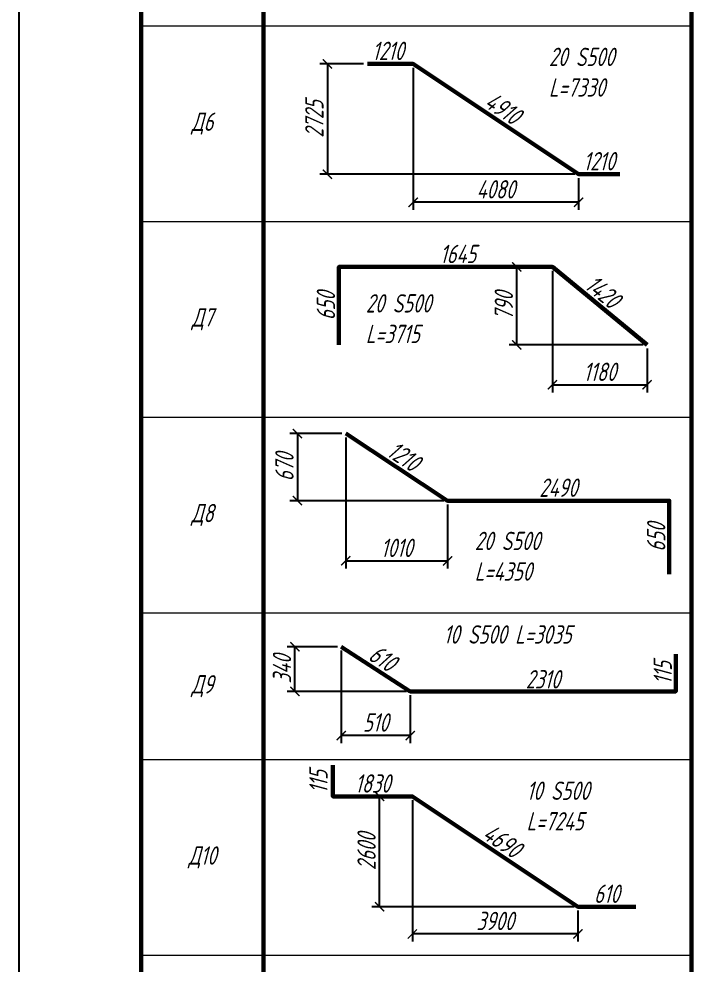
# Paper-space layout 'Спецификация' of a CAD drawing. Header units: millimetres. Extents: x 0 to 840, y 0 to 1163.
# Drawn here: x 0 to 112.2, y 257.4 to 412.1 of the extents above; entities that cross this region are included whole.
import ezdxf

# ---------------------------------------------------------------- set-up
doc = ezdxf.new("R2010")
doc.units = ezdxf.units.MM
doc.layers.get('Defpoints').update_dxf_attribs({"color": 8})
for name, color, linetype, lineweight in [('Обозначение', 94, 'Continuous', 25), ('Обозначения', 82, 'Continuous', 25), ('Основная', 7, 'Continuous', 60)]:
    doc.layers.add(name, color=color, linetype=linetype, lineweight=lineweight)
doc.styles.get("Standard").update_dxf_attribs({"font": 'simplex.shx', "width": 0.7, "oblique": 15, "height": 3})
doc.dimstyles.new('Default', dxfattribs={"dimtxt": 3, "dimasz": 1.5, "dimexe": 1.25, "dimexo": 0.625, "dimtad": 1, "dimdec": 0, "dimtxsty": 'Standard', "dimblk": 'ARCHTICK', "dimcen": 2.5, "dimadec": 0, "dimazin": 0, "dimtfac": 1, "dimtdec": 0, "dimtmove": 0, "dimatfit": 3, "dimfxl": 1, "dimarcsym": 0})

# ---------------------------------------------------------------- blocks, each defined once
blk = doc.blocks.new('*U18')
at = {"layer": 'Обозначения'}
blk.add_lwpolyline([(0, 0), (840, 0), (840, 594), (0, 594)], close=True, dxfattribs=at)
at = {"layer": 'Обозначения', "lineweight": 60}
blk.add_lwpolyline([(20, 5), (835, 5), (835, 589), (20, 589)], close=True, dxfattribs=at)
blk = doc.blocks.new('*T792')
at = {"layer": 'Defpoints', "color": 8, "linetype": 'ByBlock', "lineweight": 0, "transparency": 16777216}
for p, q in [((0, 0), (90, 0)), ((0, 0), (0, -11)), ((90, 0), (90, -11))]:
    blk.add_line(p, q, dxfattribs=at)
at = {"layer": 'Обозначения', "color": 0, "linetype": 'Continuous', "lineweight": 60, "transparency": 16777216}
for p, q in [((0, -11), (90, -11)), ((0, -11), (0, -482)), ((20, -11), (20, -482)), ((90, -11), (90, -482)), ((0, -26), (90, -26)), ((0, -482), (90, -482))]:
    blk.add_line(p, q, dxfattribs=at)
at = {"layer": 'Обозначения', "color": 0, "linetype": 'Continuous', "lineweight": 15, "transparency": 16777216}
for p, q in [((0, -58), (90, -58)), ((0, -90), (90, -90)), ((0, -122), (90, -122)), ((0, -146), (90, -146)), ((0, -178), (90, -178)), ((0, -210), (90, -210)), ((0, -242), (90, -242)), ((0, -274), (90, -274)), ((0, -298), (90, -298)), ((0, -330), (90, -330)), ((0, -362), (90, -362)), ((0, -394), (90, -394)), ((0, -426), (90, -426)), ((0, -450), (90, -450))]:
    blk.add_line(p, q, dxfattribs=at)
at = {"layer": 'Обозначения', "color": 0, "transparency": 16777216, "attachment_point": 5}
for s, insert, char_height, width in [('Ведомость деталей (начало)', (45, -5.5), 4.5, 87), ('Поз.', (10, -18.5), 3, 17), ('Эскиз', (55, -18.5), 3, 67), ('Д1', (10, -42), 3, 17), ('Д2', (10, -74), 3, 17), ('Д3', (10, -106), 3, 17), ('Д4', (10, -134), 3, 17), ('Д5', (10, -162), 3, 17), ('Д6', (10, -194), 3, 17), ('Д7', (10, -226), 3, 17), ('Д8', (10, -258), 3, 17), ('Д9', (10, -286), 3, 17), ('Д10', (10, -314), 3, 17), ('Д11', (10, -346), 3, 17), ('Д12', (10, -378), 3, 17), ('Д13', (10, -410), 3, 17), ('Д14', (10, -438), 3, 17), ('Д15', (10, -466), 3, 17)]:
    blk.add_mtext(s, dxfattribs=dict(at, insert=insert, char_height=char_height, width=width))
blk = doc.blocks.new('*D966')
at = {"layer": 'Defpoints', "color": 0, "transparency": 16777216}
for p in [(64.34, 284.96, -33.33), (64.34, 284.96), (91.39, 266.93)]:
    blk.add_point(p, dxfattribs=at)
at = {"layer": 'Обозначение', "color": 0, "transparency": 16777216, "insert": (79.04, 277.71), "char_height": 3, "attachment_point": 5, "rotation": 326.3099}
blk.add_mtext('4690', dxfattribs=at)
blk = doc.blocks.new('_ArchTick')
at = {"color": 0, "linetype": 'ByBlock', "const_width": 0.15}
blk.add_lwpolyline([(-0.5, -0.5), (0.5, 0.5)], dxfattribs=at)
blk = doc.blocks.new('*D967')
at = {"layer": 'Defpoints', "color": 0, "transparency": 16777216}
for p in [(51.35, 284.96, -33.33), (51.35, 284.96), (64.34, 284.96)]:
    blk.add_point(p, dxfattribs=at)
at = {"layer": 'Обозначение', "color": 0, "transparency": 16777216, "insert": (57.85, 287.09), "char_height": 3, "attachment_point": 5}
blk.add_mtext('1830', dxfattribs=at)
blk = doc.blocks.new('*D968')
at = {"layer": 'Defpoints', "color": 0, "transparency": 16777216}
for p in [(70.09, 333.33, -100), (70.09, 333.33), (106.34, 333.33)]:
    blk.add_point(p, dxfattribs=at)
at = {"layer": 'Обозначение', "color": 0, "transparency": 16777216, "insert": (88.21, 335.46), "char_height": 3, "attachment_point": 5}
blk.add_mtext('2490', dxfattribs=at)
blk = doc.blocks.new('*D969')
at = {"layer": 'Defpoints', "color": 0, "transparency": 16777216}
for p in [(53.45, 344.3, -100), (53.45, 344.3), (70.09, 333.33, -100)]:
    blk.add_point(p, dxfattribs=at)
at = {"layer": 'Обозначение', "color": 0, "transparency": 16777216, "insert": (62.94, 340.59), "char_height": 3, "attachment_point": 5, "rotation": 326.6113}
blk.add_mtext('1210', dxfattribs=at)
blk = doc.blocks.new('*D970')
at = {"layer": 'Defpoints', "color": 0, "transparency": 16777216}
for p in [(87.23, 371.55, -100), (87.23, 371.55), (102.72, 358.82, -100)]:
    blk.add_point(p, dxfattribs=at)
at = {"layer": 'Обозначение', "color": 0, "transparency": 16777216, "insert": (95.49, 367.51), "char_height": 3, "attachment_point": 5, "rotation": 320.5735}
blk.add_mtext('1420', dxfattribs=at)
blk = doc.blocks.new('*D971')
at = {"layer": 'Defpoints', "color": 0, "transparency": 16777216}
for p in [(52.32, 371.55, -100), (52.32, 371.55), (91.28, 371.55)]:
    blk.add_point(p, dxfattribs=at)
at = {"layer": 'Обозначение', "color": 0, "transparency": 16777216, "insert": (71.8, 373.68), "char_height": 3, "attachment_point": 5}
blk.add_mtext('1645', dxfattribs=at)
blk = doc.blocks.new('*D972')
at = {"layer": 'Defpoints', "color": 0, "transparency": 16777216}
for p in [(91.51, 386.73, -33.33), (91.51, 386.73), (98.25, 386.73, -33.33)]:
    blk.add_point(p, dxfattribs=at)
at = {"layer": 'Обозначение', "color": 0, "transparency": 16777216, "insert": (94.88, 388.85), "char_height": 3, "attachment_point": 5}
blk.add_mtext('1210', dxfattribs=at)
blk = doc.blocks.new('*D973')
at = {"layer": 'Defpoints', "color": 0, "transparency": 16777216}
for p in [(64.46, 404.76, -33.33), (64.46, 404.76), (91.51, 386.73)]:
    blk.add_point(p, dxfattribs=at)
at = {"layer": 'Обозначение', "color": 0, "transparency": 16777216, "insert": (79.16, 397.51), "char_height": 3, "attachment_point": 5, "rotation": 326.3099}
blk.add_mtext('4910', dxfattribs=at)
blk = doc.blocks.new('*D974')
at = {"layer": 'Defpoints', "color": 0, "transparency": 16777216}
for p in [(56.98, 404.76, -33.33), (56.98, 404.76), (64.46, 404.76)]:
    blk.add_point(p, dxfattribs=at)
at = {"layer": 'Обозначение', "color": 0, "transparency": 16777216, "insert": (60.35, 406.89), "char_height": 3, "attachment_point": 5}
blk.add_mtext('1210', dxfattribs=at)
blk = doc.blocks.new('*D975')
at = {"layer": 'Defpoints', "color": 0, "transparency": 16777216}
for p in [(63.99, 302, -100), (63.99, 302), (107.39, 302)]:
    blk.add_point(p, dxfattribs=at)
at = {"layer": 'Обозначение', "color": 0, "transparency": 16777216, "insert": (85.69, 304.13), "char_height": 3, "attachment_point": 5}
blk.add_mtext('2310', dxfattribs=at)
blk = doc.blocks.new('*D936')
at = {"layer": 'Defpoints', "color": 0, "transparency": 16777216}
for p in [(52.7, 309.44, -100), (52.7, 309.44), (63.99, 302.15, -100)]:
    blk.add_point(p, dxfattribs=at)
at = {"layer": 'Обозначение', "color": 0, "transparency": 16777216, "insert": (59.5, 307.58), "char_height": 3, "attachment_point": 5, "rotation": 327.1418}
blk.add_mtext('610', dxfattribs=at)
blk = doc.blocks.new('*D937')
at = {"layer": 'Defpoints', "color": 0, "transparency": 16777216}
for p in [(64.34, 284.96, -33.33), (91.39, 266.93, -33.33), (64.34, 262.48)]:
    blk.add_point(p, dxfattribs=at)
at = {"layer": 'Обозначение', "color": 0, "lineweight": -2, "transparency": 16777216}
for p, q in [((64.34, 284.34), (64.34, 261.23)), ((91.39, 266.3), (91.39, 261.23)), ((91.39, 262.48), (64.34, 262.48))]:
    blk.add_line(p, q, dxfattribs=at)
at = {"layer": 'Обозначение', "color": 0, "lineweight": -2, "transparency": 16777216, "xscale": 1.5, "yscale": 1.5, "zscale": 1.5, "rotation": 180}
blk.add_blockref('_ArchTick', (64.34, 262.48), dxfattribs=at)
at = {"layer": 'Обозначение', "color": 0, "lineweight": -2, "transparency": 16777216, "xscale": 1.5, "yscale": 1.5, "zscale": 1.5}
blk.add_blockref('_ArchTick', (91.39, 262.48), dxfattribs=at)
at = {"layer": 'Обозначение', "color": 0, "transparency": 16777216, "insert": (77.87, 264.61), "char_height": 3, "attachment_point": 5}
blk.add_mtext('3900', dxfattribs=at)
blk = doc.blocks.new('*D938')
at = {"layer": 'Defpoints', "color": 0, "transparency": 16777216}
for p in [(58.97, 284.96), (64.34, 284.96, -33.33), (91.39, 266.93, -33.33)]:
    blk.add_point(p, dxfattribs=at)
at = {"layer": 'Обозначение', "color": 0, "lineweight": -2, "transparency": 16777216}
for p, q in [((63.72, 284.96), (57.72, 284.96)), ((58.97, 266.93), (58.97, 284.96)), ((90.77, 266.93), (57.72, 266.93))]:
    blk.add_line(p, q, dxfattribs=at)
at = {"layer": 'Обозначение', "color": 0, "lineweight": -2, "transparency": 16777216, "xscale": 1.5, "yscale": 1.5, "zscale": 1.5}
for p, rotation in [((58.97, 284.96), 90), ((58.97, 266.93), 270)]:
    blk.add_blockref('_ArchTick', p, dxfattribs=dict(at, rotation=rotation))
at = {"layer": 'Обозначение', "color": 0, "transparency": 16777216, "insert": (56.85, 275.95), "char_height": 3, "attachment_point": 5, "rotation": 90}
blk.add_mtext('2600', dxfattribs=at)
blk = doc.blocks.new('*D939')
at = {"layer": 'Defpoints', "color": 0, "transparency": 16777216}
for p in [(53.45, 344.3, -100), (45.54, 333.33), (70.09, 333.33, -100)]:
    blk.add_point(p, dxfattribs=at)
at = {"layer": 'Обозначение', "color": 0, "lineweight": -2, "transparency": 16777216}
for p, q in [((52.82, 344.3), (44.29, 344.3)), ((45.54, 344.3), (45.54, 333.33)), ((69.46, 333.33), (44.29, 333.33))]:
    blk.add_line(p, q, dxfattribs=at)
at = {"layer": 'Обозначение', "color": 0, "lineweight": -2, "transparency": 16777216, "xscale": 1.5, "yscale": 1.5, "zscale": 1.5}
for p, rotation in [((45.54, 344.3), 90), ((45.54, 333.33), 270)]:
    blk.add_blockref('_ArchTick', p, dxfattribs=dict(at, rotation=rotation))
at = {"layer": 'Обозначение', "color": 0, "transparency": 16777216, "insert": (43.42, 338.82), "char_height": 3, "attachment_point": 5, "rotation": 90}
blk.add_mtext('670', dxfattribs=at)
blk = doc.blocks.new('*D940')
at = {"layer": 'Defpoints', "color": 0, "transparency": 16777216}
for p in [(53.45, 344.3, -100), (70.09, 333.33, -100), (70.09, 323.5)]:
    blk.add_point(p, dxfattribs=at)
at = {"layer": 'Обозначение', "color": 0, "lineweight": -2, "transparency": 16777216}
for p, q in [((53.45, 343.68), (53.45, 322.25)), ((70.09, 332.71), (70.09, 322.25)), ((53.45, 323.5), (70.09, 323.5))]:
    blk.add_line(p, q, dxfattribs=at)
at = {"layer": 'Обозначение', "color": 0, "lineweight": -2, "transparency": 16777216, "xscale": 1.5, "yscale": 1.5, "zscale": 1.5, "rotation": 180}
blk.add_blockref('_ArchTick', (53.45, 323.5), dxfattribs=at)
at = {"layer": 'Обозначение', "color": 0, "lineweight": -2, "transparency": 16777216, "xscale": 1.5, "yscale": 1.5, "zscale": 1.5}
blk.add_blockref('_ArchTick', (70.09, 323.5), dxfattribs=at)
at = {"layer": 'Обозначение', "color": 0, "transparency": 16777216, "insert": (61.77, 325.62), "char_height": 3, "attachment_point": 5}
blk.add_mtext('1010', dxfattribs=at)
blk = doc.blocks.new('*D941')
at = {"layer": 'Defpoints', "color": 0, "transparency": 16777216}
for p in [(81.41, 371.55), (87.23, 371.55, -100), (102.72, 358.82, -100)]:
    blk.add_point(p, dxfattribs=at)
at = {"layer": 'Обозначение', "color": 0, "lineweight": -2, "transparency": 16777216}
for p, q in [((86.61, 371.55), (80.16, 371.55)), ((81.41, 358.82), (81.41, 371.55)), ((102.09, 358.82), (80.16, 358.82))]:
    blk.add_line(p, q, dxfattribs=at)
at = {"layer": 'Обозначение', "color": 0, "lineweight": -2, "transparency": 16777216, "xscale": 1.5, "yscale": 1.5, "zscale": 1.5}
for p, rotation in [((81.41, 371.55), 90), ((81.41, 358.82), 270)]:
    blk.add_blockref('_ArchTick', p, dxfattribs=dict(at, rotation=rotation))
at = {"layer": 'Обозначение', "color": 0, "transparency": 16777216, "insert": (79.29, 365.19), "char_height": 3, "attachment_point": 5, "rotation": 90}
blk.add_mtext('790', dxfattribs=at)
blk = doc.blocks.new('*D942')
at = {"layer": 'Defpoints', "color": 0, "transparency": 16777216}
for p in [(87.23, 371.55, -100), (102.72, 358.82, -100), (102.72, 352.28)]:
    blk.add_point(p, dxfattribs=at)
at = {"layer": 'Обозначение', "color": 0, "lineweight": -2, "transparency": 16777216}
for p, q in [((87.23, 370.93), (87.23, 351.03)), ((102.72, 358.2), (102.72, 351.03)), ((87.23, 352.28), (102.72, 352.28))]:
    blk.add_line(p, q, dxfattribs=at)
at = {"layer": 'Обозначение', "color": 0, "lineweight": -2, "transparency": 16777216, "xscale": 1.5, "yscale": 1.5, "zscale": 1.5, "rotation": 180}
blk.add_blockref('_ArchTick', (87.23, 352.28), dxfattribs=at)
at = {"layer": 'Обозначение', "color": 0, "lineweight": -2, "transparency": 16777216, "xscale": 1.5, "yscale": 1.5, "zscale": 1.5}
blk.add_blockref('_ArchTick', (102.72, 352.28), dxfattribs=at)
at = {"layer": 'Обозначение', "color": 0, "transparency": 16777216, "insert": (94.98, 354.41), "char_height": 3, "attachment_point": 5}
blk.add_mtext('1180', dxfattribs=at)
blk = doc.blocks.new('*D943')
at = {"layer": 'Defpoints', "color": 0, "transparency": 16777216}
for p in [(56.98, 404.76, -33.33), (50.44, 386.73), (91.51, 386.73, -33.33)]:
    blk.add_point(p, dxfattribs=at)
at = {"layer": 'Обозначение', "color": 0, "lineweight": -2, "transparency": 16777216}
for p, q in [((56.35, 404.76), (49.19, 404.76)), ((50.44, 404.76), (50.44, 386.73)), ((90.88, 386.73), (49.19, 386.73))]:
    blk.add_line(p, q, dxfattribs=at)
at = {"layer": 'Обозначение', "color": 0, "lineweight": -2, "transparency": 16777216, "xscale": 1.5, "yscale": 1.5, "zscale": 1.5}
for p, rotation in [((50.44, 404.76), 90), ((50.44, 386.73), 270)]:
    blk.add_blockref('_ArchTick', p, dxfattribs=dict(at, rotation=rotation))
at = {"layer": 'Обозначение', "color": 0, "transparency": 16777216, "insert": (48.31, 395.75), "char_height": 3, "attachment_point": 5, "rotation": 90}
blk.add_mtext('2725', dxfattribs=at)
blk = doc.blocks.new('*D944')
at = {"layer": 'Defpoints', "color": 0, "transparency": 16777216}
for p in [(64.46, 404.76, -33.33), (91.51, 386.73, -33.33), (64.46, 382.13)]:
    blk.add_point(p, dxfattribs=at)
at = {"layer": 'Обозначение', "color": 0, "lineweight": -2, "transparency": 16777216}
for p, q in [((64.46, 404.14), (64.46, 380.88)), ((91.51, 386.1), (91.51, 380.88)), ((91.51, 382.13), (64.46, 382.13))]:
    blk.add_line(p, q, dxfattribs=at)
at = {"layer": 'Обозначение', "color": 0, "lineweight": -2, "transparency": 16777216, "xscale": 1.5, "yscale": 1.5, "zscale": 1.5, "rotation": 180}
blk.add_blockref('_ArchTick', (64.46, 382.13), dxfattribs=at)
at = {"layer": 'Обозначение', "color": 0, "lineweight": -2, "transparency": 16777216, "xscale": 1.5, "yscale": 1.5, "zscale": 1.5}
blk.add_blockref('_ArchTick', (91.51, 382.13), dxfattribs=at)
at = {"layer": 'Обозначение', "color": 0, "transparency": 16777216, "insert": (77.98, 384.25), "char_height": 3, "attachment_point": 5}
blk.add_mtext('4080', dxfattribs=at)
blk = doc.blocks.new('*D945')
at = {"layer": 'Defpoints', "color": 0, "transparency": 16777216}
for p in [(45.14, 309.44), (52.7, 309.44, -100), (63.99, 302.15, -100)]:
    blk.add_point(p, dxfattribs=at)
at = {"layer": 'Обозначение', "color": 0, "lineweight": -2, "transparency": 16777216}
for p, q in [((52.07, 309.44), (43.89, 309.44)), ((45.14, 302.15), (45.14, 309.44)), ((63.36, 302.15), (43.89, 302.15))]:
    blk.add_line(p, q, dxfattribs=at)
at = {"layer": 'Обозначение', "color": 0, "lineweight": -2, "transparency": 16777216, "xscale": 1.5, "yscale": 1.5, "zscale": 1.5}
for p, rotation in [((45.14, 309.44), 90), ((45.14, 302.15), 270)]:
    blk.add_blockref('_ArchTick', p, dxfattribs=dict(at, rotation=rotation))
at = {"layer": 'Обозначение', "color": 0, "transparency": 16777216, "insert": (43.02, 305.79), "char_height": 3, "attachment_point": 5, "rotation": 90}
blk.add_mtext('340', dxfattribs=at)
blk = doc.blocks.new('*D946')
at = {"layer": 'Defpoints', "color": 0, "transparency": 16777216}
for p in [(52.7, 309.44, -100), (63.99, 302.15, -100), (52.7, 294.93)]:
    blk.add_point(p, dxfattribs=at)
at = {"layer": 'Обозначение', "color": 0, "lineweight": -2, "transparency": 16777216}
for p, q in [((52.7, 308.81), (52.7, 293.68)), ((63.99, 301.52), (63.99, 293.68)), ((63.99, 294.93), (52.7, 294.93))]:
    blk.add_line(p, q, dxfattribs=at)
at = {"layer": 'Обозначение', "color": 0, "lineweight": -2, "transparency": 16777216, "xscale": 1.5, "yscale": 1.5, "zscale": 1.5, "rotation": 180}
blk.add_blockref('_ArchTick', (52.7, 294.93), dxfattribs=at)
at = {"layer": 'Обозначение', "color": 0, "lineweight": -2, "transparency": 16777216, "xscale": 1.5, "yscale": 1.5, "zscale": 1.5}
blk.add_blockref('_ArchTick', (63.99, 294.93), dxfattribs=at)
at = {"layer": 'Обозначение', "color": 0, "transparency": 16777216, "insert": (58.34, 297.06), "char_height": 3, "attachment_point": 5}
blk.add_mtext('510', dxfattribs=at)
blk = doc.blocks.new('*D947')
at = {"layer": 'Defpoints', "color": 0, "transparency": 16777216}
for p in [(52.32, 371.55, -100), (52.32, 371.55), (52.32, 358.82, -100)]:
    blk.add_point(p, dxfattribs=at)
at = {"layer": 'Обозначение', "color": 0, "transparency": 16777216, "insert": (50.2, 365.19), "char_height": 3, "attachment_point": 5, "rotation": 90}
blk.add_mtext('650', dxfattribs=at)
blk = doc.blocks.new('*D948')
at = {"layer": 'Defpoints', "color": 0, "transparency": 16777216}
for p in [(106.34, 333.33, -100), (106.34, 333.33), (106.34, 321.34, -100)]:
    blk.add_point(p, dxfattribs=at)
at = {"layer": 'Обозначение', "color": 0, "transparency": 16777216, "insert": (104.21, 327.34), "char_height": 3, "attachment_point": 5, "rotation": 90}
blk.add_mtext('650', dxfattribs=at)
blk = doc.blocks.new('*D949')
at = {"layer": 'Defpoints', "color": 0, "transparency": 16777216}
for p in [(107.39, 308.24, -100), (107.39, 302.15, -100), (107.39, 302.15)]:
    blk.add_point(p, dxfattribs=at)
at = {"layer": 'Обозначение', "color": 0, "transparency": 16777216, "insert": (105.27, 305.19), "char_height": 3, "attachment_point": 5, "rotation": 90}
blk.add_mtext('115', dxfattribs=at)
blk = doc.blocks.new('*D950')
at = {"layer": 'Defpoints', "color": 0, "transparency": 16777216}
for p in [(51.1, 290.42, -100), (51.1, 284.32, -100), (51.1, 284.32)]:
    blk.add_point(p, dxfattribs=at)
at = {"layer": 'Обозначение', "color": 0, "transparency": 16777216, "insert": (48.98, 287.37), "char_height": 3, "attachment_point": 5, "rotation": 90}
blk.add_mtext('115', dxfattribs=at)
blk = doc.blocks.new('*D951')
at = {"layer": 'Defpoints', "color": 0, "transparency": 16777216}
for p in [(91.39, 266.93, -33.33), (100.86, 266.93, -33.33), (100.86, 266.93)]:
    blk.add_point(p, dxfattribs=at)
at = {"layer": 'Обозначение', "color": 0, "transparency": 16777216, "insert": (96.13, 269.05), "char_height": 3, "attachment_point": 5}
blk.add_mtext('610', dxfattribs=at)

psp = doc.layouts.new('Спецификация')

# ---------------------------------------------------------------- linework, layer by layer
at = {"layer": 'Основная', "color": 30, "elevation": -33.333}
psp.add_lwpolyline([(98.254, 386.73), (91.508, 386.73), (64.458, 404.763), (56.977, 404.763)], dxfattribs=at)
at = {"layer": 'Основная', "color": 2, "elevation": -100}
for points in [[(52.324, 358.823), (52.324, 371.555), (87.234, 371.555), (102.719, 358.823)], [(106.338, 321.344), (106.338, 333.333), (70.087, 333.333), (53.446, 344.3)]]:
    psp.add_lwpolyline(points, dxfattribs=at)
at = {"layer": 'Основная', "color": 4}
for points, elevation in [([(52.698, 309.438), (63.986, 302.147), (107.393, 302.147), (107.393, 308.24)], -100), ([(100.861, 266.93), (91.39, 266.93), (64.34, 284.963), (52.42, 284.963), (51.354, 284.963), (51.354, 290.072)], -33.333)]:
    psp.add_lwpolyline(points, dxfattribs=dict(at, elevation=elevation))

# ---------------------------------------------------------------- block references
psp.add_blockref('*T792', (20, 589))
at = {"layer": 'Основная'}
psp.add_blockref('*U18', (0, 0), dxfattribs=at)

# ---------------------------------------------------------------- texts
at = {"layer": 'Defpoints', "char_height": 3, "attachment_point": 1}
for s, insert in [('20 S500^JL=7330', (86.663, 407.407)), ('20 S500^JL=3715', (56.719, 367.106)), ('20 S500^JL=4350', (74.53, 328.254)), ('10 S500 L=3035', (69.432, 312.96)), ('10 S500^JL=7245', (82.999, 287.407))]:
    psp.add_mtext_dynamic_manual_height_columns(s, width=75.91189, gutter_width=15, heights=[0], dxfattribs=dict(at, insert=insert))

# ---------------------------------------------------------------- dimensions: what is measured, and where the dimension line sits
at = {"layer": 'Обозначение'}
for base, p1, p2, angle, text, picture, middle in [((56.977, 404.763), (64.458, 404.763), (56.977, 404.763, -33.333), 180, '1210', '*D974', (60.345, 404.763)), ((91.508, 386.73), (98.254, 386.73, -33.333), (91.508, 386.73, -33.333), 180, '1210', '*D972', (94.881, 386.73)), ((52.324, 371.555), (52.324, 358.823, -100), (52.324, 371.555, -100), 90, '650', '*D947', (52.324, 365.189)), ((87.234, 371.555), (102.719, 358.823, -100), (87.234, 371.555, -100), 140.57348, '1420', '*D970', (94.145, 365.872)), ((53.446, 344.3), (70.087, 333.333, -100), (53.446, 344.3, -100), 146.61133, '1210', '*D969', (61.766, 338.816)), ((52.698, 309.438), (63.986, 302.147, -100), (52.698, 309.438, -100), 147.14177, '610', '*D936', (58.342, 305.793))]:
    dim = psp.add_linear_dim(base=base, p1=p1, p2=p2, angle=angle, text=text, dimstyle='Default', override={"dimse1": 1, "dimse2": 1, "dimsd1": 1, "dimsd2": 1}, dxfattribs=at)
    dim.commit()
    dim.dimension.update_dxf_attribs({"geometry": picture, "text_midpoint": middle, "dimtype": 161})
for base, p1, p2, angle, text, picture, middle in [((50.437, 386.73), (56.977, 404.763, -33.333), (91.508, 386.73, -33.333), 90, '2725', '*D943', (48.312, 395.747)), ((64.458, 382.13), (91.508, 386.73, -33.333), (64.458, 404.763, -33.333), 180, '4080', '*D944', (77.983, 384.255)), ((102.719, 352.284), (87.234, 371.555, -100), (102.719, 358.823, -100), 180, '1180', '*D942', (94.977, 354.409)), ((70.087, 323.499), (53.446, 344.3, -100), (70.087, 333.333, -100), 180, '1010', '*D940', (61.766, 325.624)), ((58.973, 284.963), (91.39, 266.93, -33.333), (64.34, 284.963, -33.333), 90, '2600', '*D938', (56.848, 275.946)), ((64.34, 262.482), (91.39, 266.93, -33.333), (64.34, 284.963, -33.333), 180, '3900', '*D937', (77.865, 264.607))]:
    dim = psp.add_linear_dim(base=base, p1=p1, p2=p2, angle=angle, text=text, dimstyle='Default', dxfattribs=at)
    dim.commit()
    dim.dimension.update_dxf_attribs({"geometry": picture, "text_midpoint": middle})
for p1, p2, text, picture, middle in [((91.508, 386.73), (64.458, 404.763, -33.333), '4910', '*D973', (79.162, 397.515)), ((91.283, 371.555), (52.324, 371.555, -100), '1645', '*D971', (71.803, 373.68)), ((106.338, 333.333, -100), (70.087, 333.333, -200), '2490', '*D968', (88.213, 335.458, -100)), ((106.338, 321.344, -100), (106.338, 333.333, -100), '650', '*D948', (104.213, 327.338)), ((107.393, 308.24, -100), (107.393, 302.147, -100), '115', '*D949', (105.268, 305.194)), ((107.393, 302.002), (63.986, 302.002, -100), '2310', '*D975', (85.69, 304.127)), ((51.102, 290.418, -33.333), (51.102, 284.325, -33.333), '115', '*D950', (48.977, 287.371, 66.667)), ((64.34, 284.963), (51.354, 284.963, -33.333), '1830', '*D967', (57.847, 287.088)), ((91.39, 266.93), (64.34, 284.963, -33.333), '4690', '*D966', (79.044, 277.714))]:
    dim = psp.add_aligned_dim(p1=p1, p2=p2, distance=0, text=text, dimstyle='Default', override={"dimse1": 1, "dimse2": 1, "dimsd1": 1, "dimsd2": 1}, dxfattribs=at)
    dim.commit()
    dim.dimension.update_dxf_attribs({"geometry": picture, "text_midpoint": middle})
for base, p1, p2, angle, text, picture, middle in [((81.415, 371.555), (102.719, 358.823, -100), (87.234, 371.555, -100), 90, '790', '*D941', (81.415, 365.189)), ((45.542, 333.333), (53.446, 344.3, -100), (70.087, 333.333, -100), 90, '670', '*D939', (45.542, 338.816)), ((45.143, 309.438), (63.986, 302.147, -100), (52.698, 309.438, -100), 90, '340', '*D945', (45.143, 305.793)), ((52.698, 294.932), (63.986, 302.147, -100), (52.698, 309.438, -100), 180, '510', '*D946', (58.342, 294.932))]:
    dim = psp.add_linear_dim(base=base, p1=p1, p2=p2, angle=angle, text=text, dimstyle='Default', dxfattribs=at)
    dim.commit()
    dim.dimension.update_dxf_attribs({"geometry": picture, "text_midpoint": middle, "dimtype": 160})
dim = psp.add_linear_dim(base=(100.861, 266.93), p1=(91.39, 266.93, -33.333), p2=(100.861, 266.93, -33.333), angle=180, text='610', dimstyle='Default', override={"dimse1": 1, "dimse2": 1, "dimsd1": 1, "dimsd2": 1}, dxfattribs=at)
dim.commit()
dim.dimension.update_dxf_attribs({"geometry": '*D951', "text_midpoint": (96.125, 269.055)})

doc.saveas('drawing.dxf')
